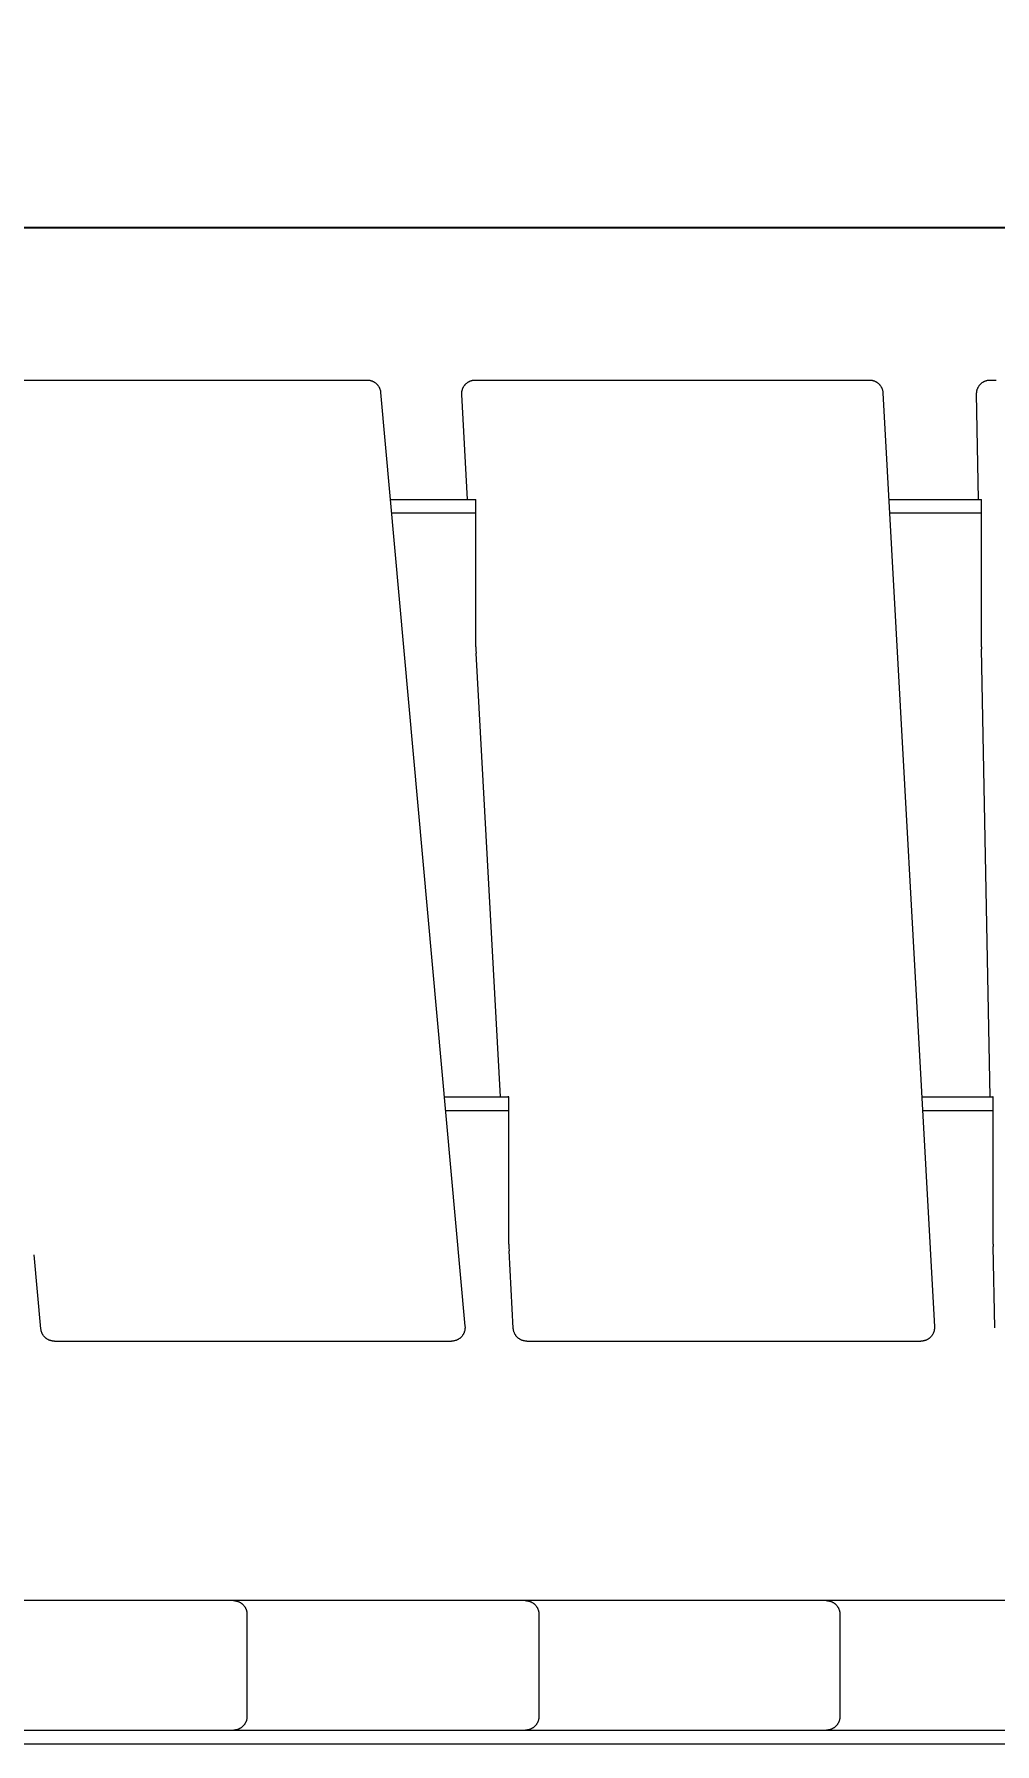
# Model space of a CAD drawing. Header units: millimetres. Extents: x -507 to 4570, y -12 to 3479.
# Drawn here: x 381 to 662, y 2978 to 3479 of the extents above; entities that cross this region are included whole.
import ezdxf

# ---------------------------------------------------------------- set-up
doc = ezdxf.new("R2010")
doc.units = ezdxf.units.MM
doc.layers.add('ZANO_R', color=7, linetype='Continuous', lineweight=0)
doc.layers.add('ZANO_W', color=1, linetype='Continuous', lineweight=0)
doc.styles.add('Arial', font='arial.ttf')
doc.styles.get("Standard").update_dxf_attribs({"font": 'ARIALUNI.TTF'})
doc.dimstyles.new('pl i ang', dxfattribs={"dimtxt": 50, "dimasz": 50, "dimexe": 1.25, "dimexo": 0.625, "dimgap": 10, "dimtad": 1, "dimtoh": 1, "dimtxsty": 'Standard', "dimcen": 2.5, "dimclrd": 1, "dimclre": 1, "dimclrt": 1, "dimadec": 0, "dimazin": 0, "dimtfac": 1, "dimtmove": 0, "dimatfit": 3, "dimfxl": 1, "dimarcsym": 1})

# ---------------------------------------------------------------- blocks, each defined once
blk = doc.blocks.new('*D395')
at = {"layer": 'ZANO_W', "color": 1, "lineweight": -2}
for p, q in [((-304.05, 3384.6), (-304.05, 3432.59)), ((1903.62, 3384.71), (1903.62, 3432.59)), ((-264.05, 3422.59), (1863.62, 3422.59))]:
    blk.add_line(p, q, dxfattribs=at)
at = {"layer": 'ZANO_W', "color": 1}
for points in [[(-264.05, 3429.25), (-264.05, 3415.92), (-304.05, 3422.59)], [(1863.62, 3415.92), (1863.62, 3429.25), (1903.62, 3422.59)]]:
    blk.add_solid(points, dxfattribs=at)
at = {"layer": 'ZANO_W', "color": 1, "insert": (799.79, 3453.01), "char_height": 40, "attachment_point": 5, "style": 'Arial'}
blk.add_mtext('2208', dxfattribs=at)

msp = doc.modelspace()

# ---------------------------------------------------------------- linework, layer by layer
at = {"layer": 'ZANO_R'}
for p, q in [((369.87, 3377.82), (478.37, 3377.82)), ((478.37, 3377.82), (478.5, 3377.82)), ((478.5, 3377.82), (478.64, 3377.82)), ((478.64, 3377.82), (478.78, 3377.8)), ((478.78, 3377.8), (478.92, 3377.79)), ((478.92, 3377.79), (479.05, 3377.77)), ((479.05, 3377.77), (479.19, 3377.74)), ((479.19, 3377.74), (479.32, 3377.71)), ((479.32, 3377.71), (479.45, 3377.67)), ((479.45, 3377.67), (479.59, 3377.63)), ((479.59, 3377.63), (479.72, 3377.59)), ((479.72, 3377.59), (479.85, 3377.54)), ((479.85, 3377.54), (479.97, 3377.49)), ((479.97, 3377.49), (480.1, 3377.43)), ((480.1, 3377.43), (480.22, 3377.37)), ((480.22, 3377.37), (480.34, 3377.3)), ((480.34, 3377.3), (480.46, 3377.23)), ((480.46, 3377.23), (480.58, 3377.16)), ((480.58, 3377.16), (480.69, 3377.08)), ((480.69, 3377.08), (480.8, 3377)), ((480.8, 3377), (480.91, 3376.91)), ((480.91, 3376.91), (481.01, 3376.82)), ((481.01, 3376.82), (481.12, 3376.73)), ((481.12, 3376.73), (481.21, 3376.63)), ((481.21, 3376.63), (481.31, 3376.53)), ((481.31, 3376.53), (481.4, 3376.43)), ((481.4, 3376.43), (481.49, 3376.33)), ((481.49, 3376.33), (481.57, 3376.22)), ((481.57, 3376.22), (481.65, 3376.11)), ((481.65, 3376.11), (481.73, 3375.99)), ((481.73, 3375.99), (481.8, 3375.87)), ((481.8, 3375.87), (481.87, 3375.75)), ((481.87, 3375.75), (481.94, 3375.63)), ((481.94, 3375.63), (482, 3375.51)), ((482, 3375.51), (482.05, 3375.38)), ((482.05, 3375.38), (482.1, 3375.25)), ((482.1, 3375.25), (482.15, 3375.13)), ((482.15, 3375.13), (482.19, 3374.99)), ((482.19, 3374.99), (482.23, 3374.86)), ((482.23, 3374.86), (482.26, 3374.73)), ((482.26, 3374.73), (482.29, 3374.59)), ((506.21, 3374.57), (506.24, 3374.7)), ((506.24, 3374.7), (506.27, 3374.84)), ((506.27, 3374.84), (506.31, 3374.97)), ((506.31, 3374.97), (506.35, 3375.1)), ((506.35, 3375.1), (506.39, 3375.23)), ((506.39, 3375.23), (506.44, 3375.36)), ((506.44, 3375.36), (506.5, 3375.49)), ((506.5, 3375.49), (506.56, 3375.61)), ((506.56, 3375.61), (506.62, 3375.74)), ((506.62, 3375.74), (506.69, 3375.86)), ((506.69, 3375.86), (506.76, 3375.98)), ((506.76, 3375.98), (506.84, 3376.09)), ((506.84, 3376.09), (506.92, 3376.2)), ((506.92, 3376.2), (507.01, 3376.31)), ((507.01, 3376.31), (507.09, 3376.42)), ((507.09, 3376.42), (507.19, 3376.52)), ((507.19, 3376.52), (507.28, 3376.62)), ((507.28, 3376.62), (507.38, 3376.72)), ((507.38, 3376.72), (507.48, 3376.81)), ((507.48, 3376.81), (507.59, 3376.91)), ((507.59, 3376.91), (507.69, 3376.99)), ((507.69, 3376.99), (507.8, 3377.07)), ((507.8, 3377.07), (507.92, 3377.15)), ((507.92, 3377.15), (508.03, 3377.23)), ((508.03, 3377.23), (508.15, 3377.3)), ((508.15, 3377.3), (508.28, 3377.36)), ((508.28, 3377.36), (508.4, 3377.43)), ((508.4, 3377.43), (508.52, 3377.49)), ((508.52, 3377.49), (508.65, 3377.54)), ((508.65, 3377.54), (508.78, 3377.59)), ((508.78, 3377.59), (508.91, 3377.63)), ((508.91, 3377.63), (509.04, 3377.67)), ((509.04, 3377.67), (509.18, 3377.71)), ((509.18, 3377.71), (509.31, 3377.74)), ((509.31, 3377.74), (509.45, 3377.77)), ((509.45, 3377.77), (509.59, 3377.79)), ((509.59, 3377.79), (509.72, 3377.8)), ((509.72, 3377.8), (509.86, 3377.82)), ((509.86, 3377.82), (510, 3377.82)), ((510, 3377.82), (510.14, 3377.82)), ((510.14, 3377.82), (514.98, 3377.82)), ((514.98, 3377.82), (625.68, 3377.82)), ((625.68, 3377.82), (625.82, 3377.82)), ((625.82, 3377.82), (625.96, 3377.82)), ((625.96, 3377.82), (626.09, 3377.8)), ((626.09, 3377.8), (626.23, 3377.79)), ((626.23, 3377.79), (626.37, 3377.77)), ((626.37, 3377.77), (626.5, 3377.74)), ((626.5, 3377.74), (626.64, 3377.71)), ((626.64, 3377.71), (626.77, 3377.67)), ((626.77, 3377.67), (626.9, 3377.63)), ((626.9, 3377.63), (627.03, 3377.59)), ((627.03, 3377.59), (627.16, 3377.54)), ((627.16, 3377.54), (627.29, 3377.49)), ((627.29, 3377.49), (627.41, 3377.43)), ((627.41, 3377.43), (627.54, 3377.37)), ((627.54, 3377.37), (627.66, 3377.3)), ((627.66, 3377.3), (627.78, 3377.23)), ((627.78, 3377.23), (627.89, 3377.16)), ((627.89, 3377.16), (628.01, 3377.08)), ((628.01, 3377.08), (628.12, 3377)), ((628.12, 3377), (628.23, 3376.91)), ((628.23, 3376.91), (628.33, 3376.82)), ((628.33, 3376.82), (628.43, 3376.73)), ((628.43, 3376.73), (628.53, 3376.63)), ((628.53, 3376.63), (628.63, 3376.53)), ((628.63, 3376.53), (628.72, 3376.43)), ((628.72, 3376.43), (628.8, 3376.32)), ((628.8, 3376.32), (628.89, 3376.22)), ((628.89, 3376.22), (628.97, 3376.1)), ((628.97, 3376.1), (629.05, 3375.99)), ((629.05, 3375.99), (629.12, 3375.87)), ((629.12, 3375.87), (629.19, 3375.75)), ((629.19, 3375.75), (629.25, 3375.63)), ((629.25, 3375.63), (629.31, 3375.51)), ((629.31, 3375.51), (629.37, 3375.38)), ((629.37, 3375.38), (629.42, 3375.25)), ((629.42, 3375.25), (629.47, 3375.12)), ((629.47, 3375.12), (629.51, 3374.99)), ((629.51, 3374.99), (629.55, 3374.86)), ((629.55, 3374.86), (629.58, 3374.73)), ((629.58, 3374.73), (629.61, 3374.59)), ((657.21, 3374.57), (657.24, 3374.71)), ((657.24, 3374.71), (657.27, 3374.84)), ((657.27, 3374.84), (657.31, 3374.98)), ((657.31, 3374.98), (657.35, 3375.11)), ((657.35, 3375.11), (657.4, 3375.24)), ((657.4, 3375.24), (657.45, 3375.37)), ((657.45, 3375.37), (657.51, 3375.49)), ((657.51, 3375.49), (657.57, 3375.62)), ((657.57, 3375.62), (657.63, 3375.74)), ((657.63, 3375.74), (657.7, 3375.86)), ((657.7, 3375.86), (657.77, 3375.98)), ((657.77, 3375.98), (657.85, 3376.09)), ((657.85, 3376.09), (657.93, 3376.21)), ((657.93, 3376.21), (658.01, 3376.31)), ((658.01, 3376.31), (658.1, 3376.42)), ((658.1, 3376.42), (658.19, 3376.53)), ((658.19, 3376.53), (658.29, 3376.63)), ((658.29, 3376.63), (658.38, 3376.72)), ((658.38, 3376.72), (658.49, 3376.82)), ((658.49, 3376.82), (658.59, 3376.91)), ((658.59, 3376.91), (658.7, 3376.99)), ((658.7, 3376.99), (658.81, 3377.08)), ((658.81, 3377.08), (658.92, 3377.15)), ((658.92, 3377.15), (659.04, 3377.23)), ((659.04, 3377.23), (659.16, 3377.3)), ((659.16, 3377.3), (659.28, 3377.37)), ((659.28, 3377.37), (659.4, 3377.43)), ((659.4, 3377.43), (659.53, 3377.49)), ((659.53, 3377.49), (659.66, 3377.54)), ((659.66, 3377.54), (659.79, 3377.59)), ((659.79, 3377.59), (659.92, 3377.63)), ((659.92, 3377.63), (660.05, 3377.67)), ((660.05, 3377.67), (660.18, 3377.71)), ((660.18, 3377.71), (660.32, 3377.74)), ((660.32, 3377.74), (660.45, 3377.77)), ((660.45, 3377.77), (660.59, 3377.79)), ((660.59, 3377.79), (660.73, 3377.8)), ((660.73, 3377.8), (660.87, 3377.82)), ((660.87, 3377.82), (661, 3377.82)), ((661, 3377.82), (661.14, 3377.82)), ((661.14, 3377.82), (662.85, 3377.82)), ((482.29, 3374.59), (482.32, 3374.46)), ((482.32, 3374.46), (482.34, 3374.32)), ((482.34, 3374.32), (482.35, 3374.18)), ((482.35, 3374.18), (507.09, 3100.28)), ((506.14, 3374.02), (506.15, 3374.16)), ((506.14, 3373.88), (506.14, 3374.02)), ((506.14, 3373.74), (506.14, 3373.88)), ((506.14, 3373.6), (506.14, 3373.74)), ((507.84, 3342.82), (506.14, 3373.6)), ((506.15, 3374.16), (506.17, 3374.3)), ((506.17, 3374.3), (506.18, 3374.43)), ((506.18, 3374.43), (506.21, 3374.57)), ((629.61, 3374.59), (629.63, 3374.46)), ((629.63, 3374.46), (629.65, 3374.32)), ((629.65, 3374.32), (629.67, 3374.18)), ((629.67, 3374.18), (629.68, 3374.05)), ((629.68, 3374.05), (644.79, 3100.14)), ((657.14, 3373.89), (657.15, 3374.02)), ((657.14, 3373.75), (657.14, 3373.89)), ((657.74, 3342.82), (657.14, 3373.75)), ((657.15, 3374.02), (657.16, 3374.16)), ((657.16, 3374.16), (657.17, 3374.3)), ((657.17, 3374.3), (657.19, 3374.44)), ((657.19, 3374.44), (657.21, 3374.57)), ((485.18, 3342.82), (510.28, 3342.82)), ((510.28, 3299.57), (510.28, 3342.82)), ((631.4, 3342.82), (658.59, 3342.82)), ((658.59, 3299.57), (658.59, 3342.82)), ((510.28, 3338.82), (485.54, 3338.82)), ((658.59, 3338.82), (631.62, 3338.82)), ((510.28, 3299.57), (510.29, 3298.63)), ((658.59, 3299.57), (658.6, 3298.9)), ((510.29, 3298.63), (510.33, 3297.69)), ((517.51, 3167.59), (510.33, 3297.69)), ((661.16, 3167.59), (658.6, 3298.9)), ((501.01, 3167.59), (519.66, 3167.59)), ((519.95, 3167.59), (519.66, 3167.59)), ((519.95, 3124.34), (519.95, 3167.59)), ((641.06, 3167.59), (661.92, 3167.59)), ((662.01, 3167.59), (661.92, 3167.59)), ((662.01, 3124.34), (662.01, 3167.59)), ((501.37, 3163.59), (519.95, 3163.59)), ((641.28, 3163.59), (662.01, 3163.59)), ((519.95, 3124.34), (519.96, 3123.4)), ((662.01, 3124.34), (662.01, 3123.67)), ((382.7, 3099.56), (380.74, 3121.26)), ((519.96, 3123.4), (520, 3122.46)), ((521.25, 3099.7), (520, 3122.46)), ((662.48, 3099.84), (662.01, 3123.67)), ((382.72, 3099.42), (382.7, 3099.56)), ((382.74, 3099.28), (382.72, 3099.42)), ((382.76, 3099.15), (382.74, 3099.28)), ((382.79, 3099.01), (382.76, 3099.15)), ((382.82, 3098.88), (382.79, 3099.01)), ((382.86, 3098.75), (382.82, 3098.88)), ((506.97, 3098.9), (506.94, 3098.77)), ((507.01, 3099.04), (506.97, 3098.9)), ((507.03, 3099.17), (507.01, 3099.04)), ((507.06, 3099.31), (507.03, 3099.17)), ((507.08, 3099.45), (507.06, 3099.31)), ((507.09, 3099.59), (507.08, 3099.45)), ((507.09, 3100.28), (507.1, 3100.14)), ((507.1, 3099.72), (507.09, 3099.59)), ((507.1, 3100.14), (507.1, 3100)), ((507.1, 3100), (507.1, 3099.86)), ((507.1, 3099.86), (507.1, 3099.72)), ((521.26, 3099.56), (521.25, 3099.7)), ((521.28, 3099.42), (521.26, 3099.56)), ((521.3, 3099.29), (521.28, 3099.42)), ((521.32, 3099.15), (521.3, 3099.29)), ((521.35, 3099.02), (521.32, 3099.15)), ((521.38, 3098.88), (521.35, 3099.02)), ((521.42, 3098.75), (521.38, 3098.88)), ((644.66, 3098.9), (644.62, 3098.77)), ((644.69, 3099.04), (644.66, 3098.9)), ((644.72, 3099.17), (644.69, 3099.04)), ((644.74, 3099.31), (644.72, 3099.17)), ((644.76, 3099.45), (644.74, 3099.31)), ((644.78, 3099.58), (644.76, 3099.45)), ((644.79, 3099.72), (644.78, 3099.58)), ((644.79, 3100.14), (644.79, 3100)), ((644.79, 3100), (644.79, 3099.86)), ((644.79, 3099.86), (644.79, 3099.72)), ((382.9, 3098.62), (382.86, 3098.75)), ((382.95, 3098.49), (382.9, 3098.62)), ((383, 3098.36), (382.95, 3098.49)), ((383.06, 3098.23), (383, 3098.36)), ((383.12, 3098.11), (383.06, 3098.23)), ((383.18, 3097.99), (383.12, 3098.11)), ((383.25, 3097.87), (383.18, 3097.99)), ((383.32, 3097.75), (383.25, 3097.87)), ((383.4, 3097.64), (383.32, 3097.75)), ((383.48, 3097.52), (383.4, 3097.64)), ((383.56, 3097.42), (383.48, 3097.52)), ((383.65, 3097.31), (383.56, 3097.42)), ((383.74, 3097.21), (383.65, 3097.31)), ((383.84, 3097.11), (383.74, 3097.21)), ((383.94, 3097.01), (383.84, 3097.11)), ((384.04, 3096.92), (383.94, 3097.01)), ((384.14, 3096.83), (384.04, 3096.92)), ((384.25, 3096.74), (384.14, 3096.83)), ((384.36, 3096.66), (384.25, 3096.74)), ((384.48, 3096.58), (384.36, 3096.66)), ((384.59, 3096.51), (384.48, 3096.58)), ((384.71, 3096.44), (384.59, 3096.51)), ((384.83, 3096.37), (384.71, 3096.44)), ((384.95, 3096.31), (384.83, 3096.37)), ((385.08, 3096.25), (384.95, 3096.31)), ((385.21, 3096.2), (385.08, 3096.25)), ((385.33, 3096.15), (385.21, 3096.2)), ((385.47, 3096.11), (385.33, 3096.15)), ((385.6, 3096.07), (385.47, 3096.11)), ((385.73, 3096.03), (385.6, 3096.07)), ((385.86, 3096), (385.73, 3096.03)), ((386, 3095.98), (385.86, 3096)), ((386.14, 3095.95), (386, 3095.98)), ((386.27, 3095.94), (386.14, 3095.95)), ((386.41, 3095.93), (386.27, 3095.94)), ((386.55, 3095.92), (386.41, 3095.93)), ((386.69, 3095.92), (386.55, 3095.92)), ((386.69, 3095.92), (394.61, 3095.92)), ((394.61, 3095.92), (503.1, 3095.92)), ((503.24, 3095.92), (503.1, 3095.92)), ((503.38, 3095.93), (503.24, 3095.92)), ((503.52, 3095.94), (503.38, 3095.93)), ((503.66, 3095.96), (503.52, 3095.94)), ((503.79, 3095.98), (503.66, 3095.96)), ((503.93, 3096), (503.79, 3095.98)), ((504.06, 3096.03), (503.93, 3096)), ((504.2, 3096.07), (504.06, 3096.03)), ((504.33, 3096.11), (504.2, 3096.07)), ((504.46, 3096.15), (504.33, 3096.11)), ((504.59, 3096.2), (504.46, 3096.15)), ((504.72, 3096.26), (504.59, 3096.2)), ((504.84, 3096.31), (504.72, 3096.26)), ((504.97, 3096.38), (504.84, 3096.31)), ((505.09, 3096.44), (504.97, 3096.38)), ((505.21, 3096.51), (505.09, 3096.44)), ((505.32, 3096.59), (505.21, 3096.51)), ((505.44, 3096.67), (505.32, 3096.59)), ((505.55, 3096.75), (505.44, 3096.67)), ((505.66, 3096.84), (505.55, 3096.75)), ((505.76, 3096.93), (505.66, 3096.84)), ((505.86, 3097.02), (505.76, 3096.93)), ((505.96, 3097.12), (505.86, 3097.02)), ((506.06, 3097.22), (505.96, 3097.12)), ((506.15, 3097.32), (506.06, 3097.22)), ((506.24, 3097.43), (506.15, 3097.32)), ((506.32, 3097.54), (506.24, 3097.43)), ((506.4, 3097.65), (506.32, 3097.54)), ((506.48, 3097.77), (506.4, 3097.65)), ((506.55, 3097.89), (506.48, 3097.77)), ((506.62, 3098.01), (506.55, 3097.89)), ((506.68, 3098.13), (506.62, 3098.01)), ((506.74, 3098.25), (506.68, 3098.13)), ((506.8, 3098.38), (506.74, 3098.25)), ((506.85, 3098.51), (506.8, 3098.38)), ((506.89, 3098.64), (506.85, 3098.51)), ((506.94, 3098.77), (506.89, 3098.64)), ((521.46, 3098.62), (521.42, 3098.75)), ((521.51, 3098.49), (521.46, 3098.62)), ((521.56, 3098.36), (521.51, 3098.49)), ((521.62, 3098.23), (521.56, 3098.36)), ((521.68, 3098.11), (521.62, 3098.23)), ((521.74, 3097.99), (521.68, 3098.11)), ((521.81, 3097.87), (521.74, 3097.99)), ((521.88, 3097.75), (521.81, 3097.87)), ((521.96, 3097.64), (521.88, 3097.75)), ((522.04, 3097.53), (521.96, 3097.64)), ((522.12, 3097.42), (522.04, 3097.53)), ((522.21, 3097.31), (522.12, 3097.42)), ((522.3, 3097.21), (522.21, 3097.31)), ((522.4, 3097.11), (522.3, 3097.21)), ((522.5, 3097.01), (522.4, 3097.11)), ((522.6, 3096.92), (522.5, 3097.01)), ((522.7, 3096.83), (522.6, 3096.92)), ((522.81, 3096.74), (522.7, 3096.83)), ((522.92, 3096.66), (522.81, 3096.74)), ((523.04, 3096.58), (522.92, 3096.66)), ((523.15, 3096.51), (523.04, 3096.58)), ((523.27, 3096.44), (523.15, 3096.51)), ((523.39, 3096.37), (523.27, 3096.44)), ((523.51, 3096.31), (523.39, 3096.37)), ((523.64, 3096.25), (523.51, 3096.31)), ((523.77, 3096.2), (523.64, 3096.25)), ((523.9, 3096.15), (523.77, 3096.2)), ((524.03, 3096.11), (523.9, 3096.15)), ((524.16, 3096.07), (524.03, 3096.11)), ((524.29, 3096.03), (524.16, 3096.07)), ((524.43, 3096), (524.29, 3096.03)), ((524.56, 3095.98), (524.43, 3096)), ((524.7, 3095.95), (524.56, 3095.98)), ((524.83, 3095.94), (524.7, 3095.95)), ((524.97, 3095.93), (524.83, 3095.94)), ((525.11, 3095.92), (524.97, 3095.93)), ((525.25, 3095.92), (525.11, 3095.92)), ((525.25, 3095.92), (530.08, 3095.92)), ((530.08, 3095.92), (640.79, 3095.92)), ((640.93, 3095.92), (640.79, 3095.92)), ((641.07, 3095.93), (640.93, 3095.92)), ((641.21, 3095.94), (641.07, 3095.93)), ((641.34, 3095.96), (641.21, 3095.94)), ((641.48, 3095.98), (641.34, 3095.96)), ((641.62, 3096), (641.48, 3095.98)), ((641.75, 3096.03), (641.62, 3096)), ((641.88, 3096.07), (641.75, 3096.03)), ((642.02, 3096.11), (641.88, 3096.07)), ((642.15, 3096.15), (642.02, 3096.11)), ((642.28, 3096.2), (642.15, 3096.15)), ((642.4, 3096.26), (642.28, 3096.2)), ((642.53, 3096.31), (642.4, 3096.26)), ((642.65, 3096.38), (642.53, 3096.31)), ((642.78, 3096.44), (642.65, 3096.38)), ((642.89, 3096.51), (642.78, 3096.44)), ((643.01, 3096.59), (642.89, 3096.51)), ((643.12, 3096.67), (643.01, 3096.59)), ((643.24, 3096.75), (643.12, 3096.67)), ((643.34, 3096.84), (643.24, 3096.75)), ((643.45, 3096.93), (643.34, 3096.84)), ((643.55, 3097.02), (643.45, 3096.93)), ((643.65, 3097.12), (643.55, 3097.02)), ((643.74, 3097.22), (643.65, 3097.12)), ((643.84, 3097.32), (643.74, 3097.22)), ((643.92, 3097.43), (643.84, 3097.32)), ((644.01, 3097.54), (643.92, 3097.43)), ((644.09, 3097.65), (644.01, 3097.54)), ((644.16, 3097.77), (644.09, 3097.65)), ((644.24, 3097.88), (644.16, 3097.77)), ((644.3, 3098), (644.24, 3097.88)), ((644.37, 3098.13), (644.3, 3098)), ((644.43, 3098.25), (644.37, 3098.13)), ((644.48, 3098.38), (644.43, 3098.25)), ((644.53, 3098.51), (644.48, 3098.38)), ((644.58, 3098.64), (644.53, 3098.51)), ((644.62, 3098.77), (644.58, 3098.64)), ((439.15, 3019.82), (372.08, 3019.82)), ((439.15, 3019.82), (439.28, 3019.82)), ((454.85, 3019.82), (439.25, 3019.82)), ((439.28, 3019.82), (439.42, 3019.82)), ((439.42, 3019.82), (439.56, 3019.8)), ((439.56, 3019.8), (439.69, 3019.79)), ((439.69, 3019.79), (439.83, 3019.77)), ((439.83, 3019.77), (439.96, 3019.74)), ((439.96, 3019.74), (440.09, 3019.71)), ((440.09, 3019.71), (440.23, 3019.68)), ((440.23, 3019.68), (440.36, 3019.64)), ((440.36, 3019.64), (440.49, 3019.59)), ((440.49, 3019.59), (440.61, 3019.55)), ((440.61, 3019.55), (440.74, 3019.49)), ((440.74, 3019.49), (440.87, 3019.44)), ((440.87, 3019.44), (440.99, 3019.38)), ((440.99, 3019.38), (441.11, 3019.31)), ((441.11, 3019.31), (441.23, 3019.24)), ((441.23, 3019.24), (441.34, 3019.17)), ((441.34, 3019.17), (441.45, 3019.09)), ((441.45, 3019.09), (441.56, 3019.01)), ((441.56, 3019.01), (441.67, 3018.93)), ((441.67, 3018.93), (441.78, 3018.84)), ((441.78, 3018.84), (441.88, 3018.75)), ((441.88, 3018.75), (441.98, 3018.65)), ((441.98, 3018.65), (442.07, 3018.56)), ((524.76, 3019.82), (454.85, 3019.82)), ((524.76, 3019.82), (524.89, 3019.82)), ((540.98, 3019.82), (524.76, 3019.82)), ((524.89, 3019.82), (525.03, 3019.82)), ((525.03, 3019.82), (525.17, 3019.8)), ((525.17, 3019.8), (525.3, 3019.79)), ((525.3, 3019.79), (525.44, 3019.77)), ((525.44, 3019.77), (525.57, 3019.74)), ((525.57, 3019.74), (525.7, 3019.71)), ((525.7, 3019.71), (525.84, 3019.68)), ((525.84, 3019.68), (525.97, 3019.64)), ((525.97, 3019.64), (526.1, 3019.59)), ((526.1, 3019.59), (526.22, 3019.55)), ((526.22, 3019.55), (526.35, 3019.49)), ((526.35, 3019.49), (526.47, 3019.44)), ((526.47, 3019.44), (526.6, 3019.38)), ((526.6, 3019.38), (526.72, 3019.31)), ((526.72, 3019.31), (526.83, 3019.24)), ((526.83, 3019.24), (526.95, 3019.17)), ((526.95, 3019.17), (527.06, 3019.09)), ((527.06, 3019.09), (527.17, 3019.01)), ((527.17, 3019.01), (527.28, 3018.93)), ((527.28, 3018.93), (527.39, 3018.84)), ((527.39, 3018.84), (527.49, 3018.75)), ((527.49, 3018.75), (527.58, 3018.65)), ((527.58, 3018.65), (527.68, 3018.56)), ((613.04, 3019.82), (540.98, 3019.82)), ((613.04, 3019.82), (613.17, 3019.82)), ((629.63, 3019.82), (613.04, 3019.82)), ((613.17, 3019.82), (613.31, 3019.82)), ((613.31, 3019.82), (613.45, 3019.8)), ((613.45, 3019.8), (613.58, 3019.79)), ((613.58, 3019.79), (613.72, 3019.77)), ((613.72, 3019.77), (613.85, 3019.74)), ((613.85, 3019.74), (613.98, 3019.71)), ((613.98, 3019.71), (614.12, 3019.68)), ((614.12, 3019.68), (614.25, 3019.64)), ((614.25, 3019.64), (614.38, 3019.59)), ((614.38, 3019.59), (614.5, 3019.55)), ((614.5, 3019.55), (614.63, 3019.49)), ((614.63, 3019.49), (614.76, 3019.44)), ((614.76, 3019.44), (614.88, 3019.38)), ((614.88, 3019.38), (615, 3019.31)), ((615, 3019.31), (615.12, 3019.24)), ((615.12, 3019.24), (615.23, 3019.17)), ((615.23, 3019.17), (615.34, 3019.09)), ((615.34, 3019.09), (615.45, 3019.01)), ((615.45, 3019.01), (615.56, 3018.93)), ((615.56, 3018.93), (615.67, 3018.84)), ((615.67, 3018.84), (615.77, 3018.75)), ((615.77, 3018.75), (615.87, 3018.65)), ((615.87, 3018.65), (615.96, 3018.56)), ((703.13, 3019.82), (629.63, 3019.82)), ((442.07, 3018.56), (442.16, 3018.45)), ((442.16, 3018.45), (442.25, 3018.35)), ((442.25, 3018.35), (442.33, 3018.24)), ((442.33, 3018.24), (442.42, 3018.13)), ((442.42, 3018.13), (442.49, 3018.02)), ((442.49, 3018.02), (442.57, 3017.9)), ((442.57, 3017.9), (442.63, 3017.79)), ((442.63, 3017.79), (442.7, 3017.67)), ((442.7, 3017.67), (442.76, 3017.54)), ((442.76, 3017.54), (442.82, 3017.42)), ((442.82, 3017.42), (442.87, 3017.29)), ((442.87, 3017.29), (442.92, 3017.16)), ((442.92, 3017.16), (442.96, 3017.03)), ((442.96, 3017.03), (443, 3016.9)), ((443, 3016.9), (443.03, 3016.77)), ((443.03, 3016.77), (443.06, 3016.64)), ((443.06, 3016.64), (443.09, 3016.5)), ((443.09, 3016.5), (443.11, 3016.37)), ((443.11, 3016.37), (443.13, 3016.23)), ((443.13, 3016.23), (443.14, 3016.1)), ((443.14, 3016.1), (443.15, 3015.96)), ((443.15, 3015.96), (443.15, 3015.82)), ((443.15, 3015.82), (443.15, 2985.82)), ((527.68, 3018.56), (527.77, 3018.45)), ((527.77, 3018.45), (527.86, 3018.35)), ((527.86, 3018.35), (527.94, 3018.24)), ((527.94, 3018.24), (528.02, 3018.13)), ((528.02, 3018.13), (528.1, 3018.02)), ((528.1, 3018.02), (528.17, 3017.9)), ((528.17, 3017.9), (528.24, 3017.79)), ((528.24, 3017.79), (528.31, 3017.67)), ((528.31, 3017.67), (528.37, 3017.54)), ((528.37, 3017.54), (528.43, 3017.42)), ((528.43, 3017.42), (528.48, 3017.29)), ((528.48, 3017.29), (528.53, 3017.16)), ((528.53, 3017.16), (528.57, 3017.03)), ((528.57, 3017.03), (528.61, 3016.9)), ((528.61, 3016.9), (528.64, 3016.77)), ((528.64, 3016.77), (528.67, 3016.64)), ((528.67, 3016.64), (528.7, 3016.5)), ((528.7, 3016.5), (528.72, 3016.37)), ((528.72, 3016.37), (528.74, 3016.23)), ((528.74, 3016.23), (528.75, 3016.1)), ((528.75, 3016.1), (528.75, 3015.96)), ((528.75, 3015.96), (528.76, 3015.82)), ((528.76, 3015.82), (528.76, 2985.82)), ((615.96, 3018.56), (616.05, 3018.45)), ((616.05, 3018.45), (616.14, 3018.35)), ((616.14, 3018.35), (616.22, 3018.24)), ((616.22, 3018.24), (616.3, 3018.13)), ((616.3, 3018.13), (616.38, 3018.02)), ((616.38, 3018.02), (616.45, 3017.9)), ((616.45, 3017.9), (616.52, 3017.79)), ((616.52, 3017.79), (616.59, 3017.67)), ((616.59, 3017.67), (616.65, 3017.54)), ((616.65, 3017.54), (616.71, 3017.42)), ((616.71, 3017.42), (616.76, 3017.29)), ((616.76, 3017.29), (616.81, 3017.16)), ((616.81, 3017.16), (616.85, 3017.03)), ((616.85, 3017.03), (616.89, 3016.9)), ((616.89, 3016.9), (616.92, 3016.77)), ((616.92, 3016.77), (616.95, 3016.64)), ((616.95, 3016.64), (616.98, 3016.5)), ((616.98, 3016.5), (617, 3016.37)), ((617, 3016.37), (617.02, 3016.23)), ((617.02, 3016.23), (617.03, 3016.1)), ((617.03, 3016.1), (617.03, 3015.96)), ((617.03, 3015.96), (617.04, 3015.82)), ((617.04, 3015.82), (617.04, 2985.82)), ((442.49, 2983.63), (442.41, 2983.51)), ((442.56, 2983.74), (442.49, 2983.63)), ((442.63, 2983.86), (442.56, 2983.74)), ((442.7, 2983.98), (442.63, 2983.86)), ((442.76, 2984.1), (442.7, 2983.98)), ((442.81, 2984.23), (442.76, 2984.1)), ((442.87, 2984.35), (442.81, 2984.23)), ((442.92, 2984.48), (442.87, 2984.35)), ((442.96, 2984.61), (442.92, 2984.48)), ((443, 2984.74), (442.96, 2984.61)), ((443.03, 2984.88), (443, 2984.74)), ((443.06, 2985.01), (443.03, 2984.88)), ((443.09, 2985.14), (443.06, 2985.01)), ((443.11, 2985.28), (443.09, 2985.14)), ((443.13, 2985.41), (443.11, 2985.28)), ((443.14, 2985.55), (443.13, 2985.41)), ((443.15, 2985.69), (443.14, 2985.55)), ((443.15, 2985.82), (443.15, 2985.69)), ((528.1, 2983.63), (528.02, 2983.51)), ((528.17, 2983.74), (528.1, 2983.63)), ((528.24, 2983.86), (528.17, 2983.74)), ((528.31, 2983.98), (528.24, 2983.86)), ((528.37, 2984.1), (528.31, 2983.98)), ((528.42, 2984.23), (528.37, 2984.1)), ((528.48, 2984.35), (528.42, 2984.23)), ((528.52, 2984.48), (528.48, 2984.35)), ((528.57, 2984.61), (528.52, 2984.48)), ((528.61, 2984.74), (528.57, 2984.61)), ((528.64, 2984.88), (528.61, 2984.74)), ((528.67, 2985.01), (528.64, 2984.88)), ((528.7, 2985.14), (528.67, 2985.01)), ((528.72, 2985.28), (528.7, 2985.14)), ((528.74, 2985.41), (528.72, 2985.28)), ((528.75, 2985.55), (528.74, 2985.41)), ((528.76, 2985.82), (528.75, 2985.69)), ((528.75, 2985.69), (528.75, 2985.55)), ((616.38, 2983.63), (616.3, 2983.51)), ((616.45, 2983.74), (616.38, 2983.63)), ((616.52, 2983.86), (616.45, 2983.74)), ((616.59, 2983.98), (616.52, 2983.86)), ((616.65, 2984.1), (616.59, 2983.98)), ((616.7, 2984.23), (616.65, 2984.1)), ((616.76, 2984.35), (616.7, 2984.23)), ((616.8, 2984.48), (616.76, 2984.35)), ((616.85, 2984.61), (616.8, 2984.48)), ((616.89, 2984.74), (616.85, 2984.61)), ((616.92, 2984.88), (616.89, 2984.74)), ((616.95, 2985.01), (616.92, 2984.88)), ((616.98, 2985.14), (616.95, 2985.01)), ((617, 2985.28), (616.98, 2985.14)), ((617.02, 2985.41), (617, 2985.28)), ((617.03, 2985.55), (617.02, 2985.41)), ((617.04, 2985.82), (617.03, 2985.69)), ((617.03, 2985.69), (617.03, 2985.55)), ((149.23, 2981.82), (1450.31, 2981.82)), ((439.4, 2981.83), (439.27, 2981.83)), ((439.54, 2981.84), (439.4, 2981.83)), ((439.68, 2981.86), (439.54, 2981.84)), ((439.81, 2981.88), (439.68, 2981.86)), ((439.95, 2981.91), (439.81, 2981.88)), ((440.08, 2981.93), (439.95, 2981.91)), ((440.21, 2981.97), (440.08, 2981.93)), ((440.34, 2982.01), (440.21, 2981.97)), ((440.47, 2982.05), (440.34, 2982.01)), ((440.6, 2982.1), (440.47, 2982.05)), ((440.73, 2982.15), (440.6, 2982.1)), ((440.85, 2982.21), (440.73, 2982.15)), ((440.98, 2982.27), (440.85, 2982.21)), ((441.1, 2982.33), (440.98, 2982.27)), ((441.22, 2982.4), (441.1, 2982.33)), ((441.33, 2982.47), (441.22, 2982.4)), ((441.45, 2982.55), (441.33, 2982.47)), ((441.56, 2982.63), (441.45, 2982.55)), ((441.66, 2982.72), (441.56, 2982.63)), ((441.77, 2982.8), (441.66, 2982.72)), ((441.87, 2982.89), (441.77, 2982.8)), ((441.97, 2982.99), (441.87, 2982.89)), ((442.06, 2983.09), (441.97, 2982.99)), ((442.16, 2983.19), (442.06, 2983.09)), ((442.25, 2983.29), (442.16, 2983.19)), ((442.33, 2983.4), (442.25, 2983.29)), ((442.41, 2983.51), (442.33, 2983.4)), ((525.01, 2981.83), (524.87, 2981.83)), ((525.15, 2981.84), (525.01, 2981.83)), ((525.28, 2981.86), (525.15, 2981.84)), ((525.42, 2981.88), (525.28, 2981.86)), ((525.55, 2981.91), (525.42, 2981.88)), ((525.69, 2981.93), (525.55, 2981.91)), ((525.82, 2981.97), (525.69, 2981.93)), ((525.95, 2982.01), (525.82, 2981.97)), ((526.08, 2982.05), (525.95, 2982.01)), ((526.21, 2982.1), (526.08, 2982.05)), ((526.34, 2982.15), (526.21, 2982.1)), ((526.46, 2982.21), (526.34, 2982.15)), ((526.59, 2982.27), (526.46, 2982.21)), ((526.71, 2982.33), (526.59, 2982.27)), ((526.82, 2982.4), (526.71, 2982.33)), ((526.94, 2982.47), (526.82, 2982.4)), ((527.05, 2982.55), (526.94, 2982.47)), ((527.16, 2982.63), (527.05, 2982.55)), ((527.27, 2982.72), (527.16, 2982.63)), ((527.38, 2982.8), (527.27, 2982.72)), ((527.48, 2982.89), (527.38, 2982.8)), ((527.58, 2982.99), (527.48, 2982.89)), ((527.67, 2983.09), (527.58, 2982.99)), ((527.77, 2983.19), (527.67, 2983.09)), ((527.85, 2983.29), (527.77, 2983.19)), ((527.94, 2983.4), (527.85, 2983.29)), ((528.02, 2983.51), (527.94, 2983.4)), ((613.29, 2981.83), (613.16, 2981.83)), ((613.43, 2981.84), (613.29, 2981.83)), ((613.57, 2981.86), (613.43, 2981.84)), ((613.7, 2981.88), (613.57, 2981.86)), ((613.84, 2981.91), (613.7, 2981.88)), ((613.97, 2981.93), (613.84, 2981.91)), ((614.1, 2981.97), (613.97, 2981.93)), ((614.23, 2982.01), (614.1, 2981.97)), ((614.36, 2982.05), (614.23, 2982.01)), ((614.49, 2982.1), (614.36, 2982.05)), ((614.62, 2982.15), (614.49, 2982.1)), ((614.74, 2982.21), (614.62, 2982.15)), ((614.87, 2982.27), (614.74, 2982.21)), ((614.99, 2982.33), (614.87, 2982.27)), ((615.11, 2982.4), (614.99, 2982.33)), ((615.22, 2982.47), (615.11, 2982.4)), ((615.33, 2982.55), (615.22, 2982.47)), ((615.45, 2982.63), (615.33, 2982.55)), ((615.55, 2982.72), (615.45, 2982.63)), ((615.66, 2982.8), (615.55, 2982.72)), ((615.76, 2982.89), (615.66, 2982.8)), ((615.86, 2982.99), (615.76, 2982.89)), ((615.95, 2983.09), (615.86, 2982.99)), ((616.05, 2983.19), (615.95, 2983.09)), ((616.13, 2983.29), (616.05, 2983.19)), ((616.22, 2983.4), (616.13, 2983.29)), ((616.3, 2983.51), (616.22, 2983.4)), ((149.23, 2977.82), (1450.31, 2977.82))]:
    msp.add_line(p, q, dxfattribs=at)

# ---------------------------------------------------------------- dimensions: what is measured, and where the dimension line sits
at = {"layer": 'ZANO_W'}
dim = msp.add_linear_dim(base=(1903.62, 3422.59), p1=(-304.05, 3374.6), p2=(1903.62, 3374.71), dimstyle='pl i ang', override={"dimtxt": 40, "dimasz": 40, "dimexe": 10, "dimexo": 10, "dimtoh": 0, "dimdec": 0, "dimtxsty": 'Arial', "dimtdec": 0, "dimtmove": 1}, dxfattribs=at)
dim.commit()
dim.dimension.update_dxf_attribs({"geometry": '*D395', "text_midpoint": (799.79, 3453.01)})

doc.saveas('drawing.dxf')
